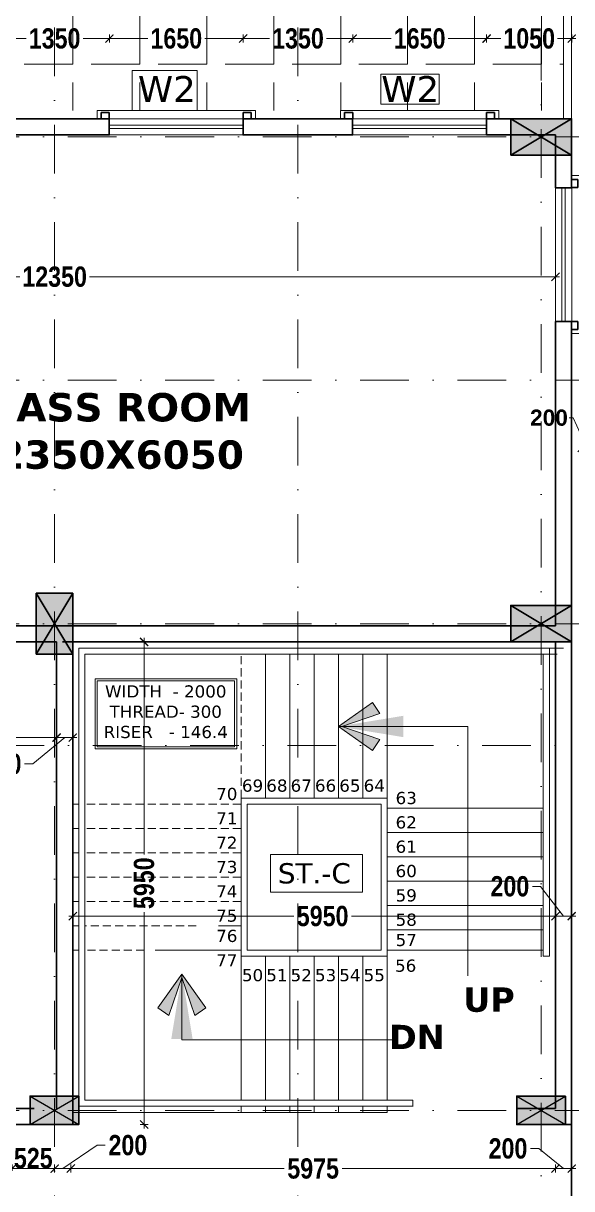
# Model space of a CAD drawing. Header units: millimetres. Extents: x -3092155 to 4513934, y -12317808 to 1850003.
# Drawn here: x -394719 to -387959, y -5524752 to -5510385 of the extents above; entities that cross this region are included whole.
import ezdxf

# ---------------------------------------------------------------- set-up
doc = ezdxf.new("R2010")
doc.units = ezdxf.units.MM
doc.header["$LTSCALE"] = 2
doc.header["$MEASUREMENT"] = 0
doc.header["$PDMODE"] = 34
doc.header["$PDSIZE"] = 500
doc.linetypes.add('DASHDOT', pattern=[1, 0.5, -0.25, 0, -0.25])
doc.linetypes.add('HIDDEN', pattern=[0.375, 0.25, -0.125])
doc.layers.add('AEROW', color=7, linetype='Continuous', lineweight=15, true_color=0x0d0d0d)
for name, color, linetype, lineweight in [('coloumn', 10, 'Continuous', 35), ('cornice', 12, 'Continuous', 25), ('D DIM', 250, 'Continuous', 9), ('DIM', 27, 'Continuous', 5), ('DUCT', 37, 'Continuous', 35), ('expen. jt.', 130, 'Continuous', 35), ('glass', 5, 'Continuous', 15), ('GRID', 251, 'DASHDOT', 5), ('HAT', 42, 'Continuous', 5), ('PROJ', 251, 'HIDDEN', 5), ('RAILING', 47, 'Continuous', 13), ('SILL', 74, 'Continuous', 9), ('STAIR', 252, 'Continuous', 9), ('TEXT', 7, 'Continuous', 13), ('VENTI', 162, 'Continuous', 5), ('W2', 162, 'Continuous', 5), ('WAll', 250, 'Continuous', 35)]:
    doc.layers.add(name, color=color, linetype=linetype, lineweight=lineweight)
doc.styles.add('INNER DIM', font='ARIALNB.TTF', dxfattribs={"height": 250})
doc.styles.add('int dim', font='arialbd.ttf', dxfattribs={"height": 200})
doc.styles.add('style2', font='verdana.ttf')
doc.dimstyles.new('external final', dxfattribs={"dimscale": 0, "dimtxt": 250, "dimasz": 100, "dimexe": 50, "dimexo": 50, "dimgap": 50, "dimtad": 0, "dimdec": 0, "dimzin": 0, "dimdsep": 46, "dimtxsty": 'INNER DIM', "dimblk": 'ARCHTICK', "dimcen": 100, "dimdle": 50, "dimclrd": 256, "dimclre": 256, "dimclrt": 256, "dimadec": 0, "dimazin": 0, "dimtfac": 1, "dimtdec": 0, "dimtix": 1, "dimtmove": 1, "dimatfit": 3, "dimfxl": 50, "dimfxlon": 1, "dimtolj": 1, "dimtzin": 0, "dimlwd": -1, "dimlwe": -1, "dimarcsym": 1})
doc.dimstyles.new('INNER DIM', dxfattribs={"dimscale": 0, "dimtxt": 250, "dimasz": 100, "dimexe": 50, "dimexo": 50, "dimgap": 50, "dimtad": 0, "dimdec": 0, "dimzin": 0, "dimdsep": 46, "dimtxsty": 'INNER DIM', "dimblk": 'ARCHTICK', "dimcen": 100, "dimdle": 50, "dimclrd": 256, "dimclre": 256, "dimclrt": 256, "dimadec": 0, "dimazin": 0, "dimtfac": 1, "dimtdec": 0, "dimtix": 1, "dimtmove": 2, "dimatfit": 3, "dimfxl": 50, "dimfxlon": 1, "dimtolj": 1, "dimtzin": 0, "dimlwd": -1, "dimlwe": -1, "dimarcsym": 1})
doc.dimstyles.new('lamon', dxfattribs={"dimtxt": 200, "dimasz": 50, "dimexe": 50, "dimexo": 100, "dimgap": 25, "dimtad": 0, "dimdec": 0, "dimzin": 3, "dimdsep": 46, "dimtxsty": 'int dim', "dimblk": 'OBLIQUE', "dimcen": 90, "dimclrd": 256, "dimclre": 256, "dimclrt": 256, "dimadec": 0, "dimazin": 0, "dimtfac": 1, "dimtdec": 0, "dimtofl": 0, "dimtmove": 1, "dimatfit": 3, "dimfxl": 1, "dimfrac": 1, "dimtolj": 1, "dimtzin": 0, "dimlwd": -1, "dimlwe": -1, "dimarcsym": 1})

# ---------------------------------------------------------------- blocks, each defined once
blk = doc.blocks.new('_ArchTick')
at = {"color": 0, "linetype": 'ByBlock', "const_width": 0.15}
blk.add_lwpolyline([(-0.5, -0.5), (0.5, 0.5)], dxfattribs=at)
blk = doc.blocks.new('*D184')
at = {"layer": 'D DIM', "ltscale": 100, "transparency": 16777216}
for p, q in [((-395058, -5510573), (-394684, -5510573)), ((-395008, -5510623), (-395008, -5510523)), ((-393608, -5510573), (-393983, -5510573)), ((-393658, -5510623), (-393658, -5510523))]:
    blk.add_line(p, q, dxfattribs=at)
at = {"layer": 'Defpoints', "color": 0, "lineweight": 50, "ltscale": 100, "transparency": 16777216}
for p in [(-393658, -5510573), (-395008, -5511561), (-393658, -5511561)]:
    blk.add_point(p, dxfattribs=at)
at = {"layer": 'D DIM', "ltscale": 100, "transparency": 16777216, "xscale": 100, "yscale": 100, "zscale": 100, "rotation": 180}
blk.add_blockref('_ArchTick', (-395008, -5510573), dxfattribs=at)
at = {"layer": 'D DIM', "ltscale": 100, "transparency": 16777216, "xscale": 100, "yscale": 100, "zscale": 100}
blk.add_blockref('_ArchTick', (-393658, -5510573), dxfattribs=at)
at = {"layer": 'D DIM', "ltscale": 100, "transparency": 16777216, "insert": (-394333, -5510573), "char_height": 250, "attachment_point": 5, "style": 'INNER DIM'}
blk.add_mtext('\\A1;1350', dxfattribs=at)
blk = doc.blocks.new('*D185')
at = {"layer": 'D DIM', "ltscale": 100, "transparency": 16777216}
for p, q in [((-393708, -5510573), (-393184, -5510573)), ((-393658, -5510623), (-393658, -5510523)), ((-391958, -5510573), (-392483, -5510573)), ((-392008, -5510623), (-392008, -5510523))]:
    blk.add_line(p, q, dxfattribs=at)
at = {"layer": 'Defpoints', "color": 0, "lineweight": 50, "ltscale": 100, "transparency": 16777216}
for p in [(-392008, -5510573), (-393658, -5511561), (-392008, -5511561)]:
    blk.add_point(p, dxfattribs=at)
at = {"layer": 'D DIM', "ltscale": 100, "transparency": 16777216, "xscale": 100, "yscale": 100, "zscale": 100, "rotation": 180}
blk.add_blockref('_ArchTick', (-393658, -5510573), dxfattribs=at)
at = {"layer": 'D DIM', "ltscale": 100, "transparency": 16777216, "xscale": 100, "yscale": 100, "zscale": 100}
blk.add_blockref('_ArchTick', (-392008, -5510573), dxfattribs=at)
at = {"layer": 'D DIM', "ltscale": 100, "transparency": 16777216, "insert": (-392833, -5510573), "char_height": 250, "attachment_point": 5, "style": 'INNER DIM'}
blk.add_mtext('\\A1;1650', dxfattribs=at)
blk = doc.blocks.new('*D186')
at = {"layer": 'D DIM', "ltscale": 100, "transparency": 16777216}
for p, q in [((-392058, -5510573), (-391684, -5510573)), ((-392008, -5510623), (-392008, -5510523)), ((-390608, -5510573), (-390983, -5510573)), ((-390658, -5510623), (-390658, -5510523))]:
    blk.add_line(p, q, dxfattribs=at)
at = {"layer": 'Defpoints', "color": 0, "lineweight": 50, "ltscale": 100, "transparency": 16777216}
for p in [(-390658, -5510573), (-392008, -5511561), (-390658, -5511561)]:
    blk.add_point(p, dxfattribs=at)
at = {"layer": 'D DIM', "ltscale": 100, "transparency": 16777216, "xscale": 100, "yscale": 100, "zscale": 100, "rotation": 180}
blk.add_blockref('_ArchTick', (-392008, -5510573), dxfattribs=at)
at = {"layer": 'D DIM', "ltscale": 100, "transparency": 16777216, "xscale": 100, "yscale": 100, "zscale": 100}
blk.add_blockref('_ArchTick', (-390658, -5510573), dxfattribs=at)
at = {"layer": 'D DIM', "ltscale": 100, "transparency": 16777216, "insert": (-391333, -5510573), "char_height": 250, "attachment_point": 5, "style": 'INNER DIM'}
blk.add_mtext('\\A1;1350', dxfattribs=at)
blk = doc.blocks.new('*D187')
at = {"layer": 'D DIM', "ltscale": 100, "transparency": 16777216}
for p, q in [((-390708, -5510573), (-390184, -5510573)), ((-390658, -5510623), (-390658, -5510523)), ((-388958, -5510573), (-389483, -5510573)), ((-389008, -5510623), (-389008, -5510523))]:
    blk.add_line(p, q, dxfattribs=at)
at = {"layer": 'Defpoints', "color": 0, "lineweight": 50, "ltscale": 100, "transparency": 16777216}
for p in [(-389008, -5510573), (-390658, -5511561), (-389008, -5511561)]:
    blk.add_point(p, dxfattribs=at)
at = {"layer": 'D DIM', "ltscale": 100, "transparency": 16777216, "xscale": 100, "yscale": 100, "zscale": 100, "rotation": 180}
blk.add_blockref('_ArchTick', (-390658, -5510573), dxfattribs=at)
at = {"layer": 'D DIM', "ltscale": 100, "transparency": 16777216, "xscale": 100, "yscale": 100, "zscale": 100}
blk.add_blockref('_ArchTick', (-389008, -5510573), dxfattribs=at)
at = {"layer": 'D DIM', "ltscale": 100, "transparency": 16777216, "insert": (-389833, -5510573), "char_height": 250, "attachment_point": 5, "style": 'INNER DIM'}
blk.add_mtext('\\A1;1650', dxfattribs=at)
blk = doc.blocks.new('*D188')
at = {"layer": 'D DIM', "ltscale": 100, "transparency": 16777216}
for p, q in [((-389058, -5510573), (-388834, -5510573)), ((-389008, -5510623), (-389008, -5510523)), ((-387908, -5510573), (-388133, -5510573)), ((-387958, -5510623), (-387958, -5510523))]:
    blk.add_line(p, q, dxfattribs=at)
at = {"layer": 'Defpoints', "color": 0, "lineweight": 50, "ltscale": 100, "transparency": 16777216}
for p in [(-387958, -5510573), (-389008, -5511561), (-387958, -5511561)]:
    blk.add_point(p, dxfattribs=at)
at = {"layer": 'D DIM', "ltscale": 100, "transparency": 16777216, "xscale": 100, "yscale": 100, "zscale": 100, "rotation": 180}
blk.add_blockref('_ArchTick', (-389008, -5510573), dxfattribs=at)
at = {"layer": 'D DIM', "ltscale": 100, "transparency": 16777216, "xscale": 100, "yscale": 100, "zscale": 100}
blk.add_blockref('_ArchTick', (-387958, -5510573), dxfattribs=at)
at = {"layer": 'D DIM', "ltscale": 100, "transparency": 16777216, "insert": (-388483, -5510573), "char_height": 250, "attachment_point": 5, "style": 'INNER DIM'}
blk.add_mtext('\\A1;1050', dxfattribs=at)
blk = doc.blocks.new('*D332')
at = {"layer": 'D DIM', "ltscale": 100, "transparency": 16777216}
for p, q in [((-388366, -5524257), (-388466, -5524257)), ((-388058, -5524504), (-388366, -5524257)), ((-387908, -5524504), (-388208, -5524504)), ((-388158, -5524454), (-388158, -5524554)), ((-387958, -5524454), (-387958, -5524554))]:
    blk.add_line(p, q, dxfattribs=at)
at = {"layer": 'Defpoints', "color": 0, "lineweight": 50, "ltscale": 100, "transparency": 16777216}
for p in [(-388158, -5523611), (-387958, -5523961), (-388158, -5524504)]:
    blk.add_point(p, dxfattribs=at)
at = {"layer": 'D DIM', "ltscale": 100, "transparency": 16777216, "xscale": 100, "yscale": 100, "zscale": 100, "rotation": 180}
blk.add_blockref('_ArchTick', (-388158, -5524504), dxfattribs=at)
at = {"layer": 'D DIM', "ltscale": 100, "transparency": 16777216, "xscale": 100, "yscale": 100, "zscale": 100}
blk.add_blockref('_ArchTick', (-387958, -5524504), dxfattribs=at)
at = {"layer": 'D DIM', "ltscale": 100, "transparency": 16777216, "insert": (-388744, -5524257), "char_height": 250, "attachment_point": 5, "style": 'INNER DIM'}
blk.add_mtext('\\A1;200', dxfattribs=at)
blk = doc.blocks.new('*D333')
at = {"layer": 'D DIM', "ltscale": 100, "transparency": 16777216}
for p, q in [((-394183, -5524504), (-391504, -5524504)), ((-394133, -5524454), (-394133, -5524554)), ((-388108, -5524504), (-390788, -5524504)), ((-388158, -5524454), (-388158, -5524554))]:
    blk.add_line(p, q, dxfattribs=at)
at = {"layer": 'Defpoints', "color": 0, "lineweight": 50, "ltscale": 100, "transparency": 16777216}
for p in [(-394133, -5523611), (-388158, -5523611), (-394133, -5524504)]:
    blk.add_point(p, dxfattribs=at)
at = {"layer": 'D DIM', "ltscale": 100, "transparency": 16777216, "xscale": 100, "yscale": 100, "zscale": 100, "rotation": 180}
blk.add_blockref('_ArchTick', (-394133, -5524504), dxfattribs=at)
at = {"layer": 'D DIM', "ltscale": 100, "transparency": 16777216, "xscale": 100, "yscale": 100, "zscale": 100}
blk.add_blockref('_ArchTick', (-388158, -5524504), dxfattribs=at)
at = {"layer": 'D DIM', "ltscale": 100, "transparency": 16777216, "insert": (-391146, -5524504), "char_height": 250, "attachment_point": 5, "style": 'INNER DIM'}
blk.add_mtext('\\A1;5975', dxfattribs=at)
blk = doc.blocks.new('*D334')
at = {"layer": 'D DIM', "ltscale": 100, "transparency": 16777216}
for p, q in [((-394233, -5524504), (-393809, -5524216)), ((-393809, -5524216), (-393709, -5524216)), ((-394083, -5524504), (-394383, -5524504)), ((-394333, -5524454), (-394333, -5524554)), ((-394133, -5524454), (-394133, -5524554))]:
    blk.add_line(p, q, dxfattribs=at)
at = {"layer": 'Defpoints', "color": 0, "lineweight": 50, "ltscale": 100, "transparency": 16777216}
for p in [(-394333, -5523611), (-394133, -5523611), (-394333, -5524504)]:
    blk.add_point(p, dxfattribs=at)
at = {"layer": 'D DIM', "ltscale": 100, "transparency": 16777216, "xscale": 100, "yscale": 100, "zscale": 100, "rotation": 180}
blk.add_blockref('_ArchTick', (-394333, -5524504), dxfattribs=at)
at = {"layer": 'D DIM', "ltscale": 100, "transparency": 16777216, "xscale": 100, "yscale": 100, "zscale": 100}
blk.add_blockref('_ArchTick', (-394133, -5524504), dxfattribs=at)
at = {"layer": 'D DIM', "ltscale": 100, "transparency": 16777216, "insert": (-393430, -5524216), "char_height": 250, "attachment_point": 5, "style": 'INNER DIM'}
blk.add_mtext('\\A1;200', dxfattribs=at)
blk = doc.blocks.new('*D335')
at = {"layer": 'D DIM', "ltscale": 100, "transparency": 16777216}
for p, q in [((-394283, -5524504), (-394908, -5524504)), ((-394858, -5524454), (-394858, -5524554)), ((-394333, -5524454), (-394333, -5524554))]:
    blk.add_line(p, q, dxfattribs=at)
at = {"layer": 'Defpoints', "color": 0, "lineweight": 50, "ltscale": 100, "transparency": 16777216}
for p in [(-394333, -5523611), (-394858, -5523961), (-394858, -5524504)]:
    blk.add_point(p, dxfattribs=at)
at = {"layer": 'D DIM', "ltscale": 100, "transparency": 16777216, "xscale": 100, "yscale": 100, "zscale": 100, "rotation": 180}
blk.add_blockref('_ArchTick', (-394858, -5524504), dxfattribs=at)
at = {"layer": 'D DIM', "ltscale": 100, "transparency": 16777216, "xscale": 100, "yscale": 100, "zscale": 100}
blk.add_blockref('_ArchTick', (-394333, -5524504), dxfattribs=at)
at = {"layer": 'D DIM', "ltscale": 100, "transparency": 16777216, "insert": (-394596, -5524376), "char_height": 250, "attachment_point": 5, "style": 'INNER DIM'}
blk.add_mtext('\\A1;525', dxfattribs=at)
blk = doc.blocks.new('_Oblique')
at = {"color": 0, "linetype": 'ByBlock', "lineweight": -2}
blk.add_line((-0.5, -0.5), (0.5, 0.5), dxfattribs=at)
blk = doc.blocks.new('*D370')
at = {"layer": 'Defpoints', "color": 0, "lineweight": 50, "ltscale": 100, "transparency": 16777216}
for p in [(-387659, -5515458), (-387859, -5515642), (-387859, -5515642)]:
    blk.add_point(p, dxfattribs=at)
at = {"layer": 'DIM', "ltscale": 100, "transparency": 16777216}
for p, q in [((-387941, -5515248), (-387991, -5515248)), ((-387759, -5515642), (-387941, -5515248)), ((-387859, -5515542), (-387859, -5515592)), ((-387659, -5515642), (-387859, -5515642)), ((-387659, -5515558), (-387659, -5515692))]:
    blk.add_line(p, q, dxfattribs=at)
at = {"layer": 'DIM', "ltscale": 100, "transparency": 16777216, "xscale": 50, "yscale": 50, "zscale": 50, "rotation": 180}
blk.add_blockref('_Oblique', (-387859, -5515642), dxfattribs=at)
at = {"layer": 'DIM', "ltscale": 100, "transparency": 16777216, "xscale": 50, "yscale": 50, "zscale": 50}
blk.add_blockref('_Oblique', (-387659, -5515642), dxfattribs=at)
at = {"layer": 'DIM', "ltscale": 100, "transparency": 16777216, "insert": (-388239, -5515248), "char_height": 200, "attachment_point": 5, "style": 'int dim'}
blk.add_mtext('\\A1;200', dxfattribs=at)
blk = doc.blocks.new('*D371')
at = {"layer": 'Defpoints', "color": 0, "lineweight": 50, "ltscale": 100, "transparency": 16777216}
for p in [(-388159, -5520936), (-387959, -5520936), (-388159, -5521392)]:
    blk.add_point(p, dxfattribs=at)
at = {"layer": 'DIM', "ltscale": 100, "transparency": 16777216}
for p, q in [((-388342, -5521025), (-388442, -5521025)), ((-388059, -5521392), (-388342, -5521025)), ((-387909, -5521392), (-388209, -5521392)), ((-388159, -5521342), (-388159, -5521442)), ((-387959, -5521342), (-387959, -5521442))]:
    blk.add_line(p, q, dxfattribs=at)
at = {"layer": 'DIM', "ltscale": 100, "transparency": 16777216, "xscale": 100, "yscale": 100, "zscale": 100, "rotation": 180}
blk.add_blockref('_ArchTick', (-388159, -5521392), dxfattribs=at)
at = {"layer": 'DIM', "ltscale": 100, "transparency": 16777216, "xscale": 100, "yscale": 100, "zscale": 100}
blk.add_blockref('_ArchTick', (-387959, -5521392), dxfattribs=at)
at = {"layer": 'DIM', "ltscale": 100, "transparency": 16777216, "insert": (-388721, -5521025), "char_height": 250, "attachment_point": 5, "style": 'INNER DIM'}
blk.add_mtext('\\A1;200', dxfattribs=at)
blk = doc.blocks.new('*D372')
at = {"layer": 'D DIM', "ltscale": 100, "transparency": 16777216}
for p, q in [((-394159, -5521392), (-391384, -5521392)), ((-394109, -5521342), (-394109, -5521442)), ((-388109, -5521392), (-390674, -5521392)), ((-388159, -5521342), (-388159, -5521442))]:
    blk.add_line(p, q, dxfattribs=at)
at = {"layer": 'Defpoints', "color": 0, "lineweight": 50, "ltscale": 100, "transparency": 16777216}
for p in [(-388159, -5520920), (-394109, -5521186), (-394109, -5521392)]:
    blk.add_point(p, dxfattribs=at)
at = {"layer": 'D DIM', "ltscale": 100, "transparency": 16777216, "xscale": 100, "yscale": 100, "zscale": 100, "rotation": 180}
blk.add_blockref('_ArchTick', (-394109, -5521392), dxfattribs=at)
at = {"layer": 'D DIM', "ltscale": 100, "transparency": 16777216, "xscale": 100, "yscale": 100, "zscale": 100}
blk.add_blockref('_ArchTick', (-388159, -5521392), dxfattribs=at)
at = {"layer": 'D DIM', "ltscale": 100, "transparency": 16777216, "insert": (-391029, -5521392), "char_height": 250, "attachment_point": 5, "style": 'INNER DIM'}
blk.add_mtext('\\A1;5950', dxfattribs=at)
blk = doc.blocks.new('*D375')
at = {"layer": 'D DIM', "ltscale": 100, "transparency": 16777216}
for p, q in [((-393230, -5517961), (-393230, -5520631)), ((-393280, -5518011), (-393180, -5518011)), ((-393230, -5524011), (-393230, -5521341)), ((-393280, -5523961), (-393180, -5523961))]:
    blk.add_line(p, q, dxfattribs=at)
at = {"layer": 'Defpoints', "color": 0, "lineweight": 50, "ltscale": 100, "transparency": 16777216}
for p in [(-394108, -5518011), (-393230, -5518011), (-394033, -5523961)]:
    blk.add_point(p, dxfattribs=at)
at = {"layer": 'D DIM', "ltscale": 100, "transparency": 16777216, "xscale": 100, "yscale": 100, "zscale": 100}
for p, rotation in [((-393230, -5518011), 90), ((-393230, -5523961), 270)]:
    blk.add_blockref('_ArchTick', p, dxfattribs=dict(at, rotation=rotation))
at = {"layer": 'D DIM', "ltscale": 100, "transparency": 16777216, "insert": (-393230, -5520986), "char_height": 250, "attachment_point": 5, "rotation": 90, "style": 'INNER DIM'}
blk.add_mtext('\\A1;5950', dxfattribs=at)
blk = doc.blocks.new('*D376')
at = {"layer": 'D DIM', "ltscale": 100, "transparency": 16777216}
for p, q in [((-400558, -5513510), (-394763, -5513510)), ((-400508, -5513460), (-400508, -5513560)), ((-388108, -5513510), (-393903, -5513510)), ((-388158, -5513460), (-388158, -5513560))]:
    blk.add_line(p, q, dxfattribs=at)
at = {"layer": 'Defpoints', "color": 0, "lineweight": 50, "ltscale": 100, "transparency": 16777216}
for p in [(-400508, -5512924), (-388158, -5512924), (-400508, -5513510)]:
    blk.add_point(p, dxfattribs=at)
at = {"layer": 'D DIM', "ltscale": 100, "transparency": 16777216, "xscale": 100, "yscale": 100, "zscale": 100, "rotation": 180}
blk.add_blockref('_ArchTick', (-400508, -5513510), dxfattribs=at)
at = {"layer": 'D DIM', "ltscale": 100, "transparency": 16777216, "xscale": 100, "yscale": 100, "zscale": 100}
blk.add_blockref('_ArchTick', (-388158, -5513510), dxfattribs=at)
at = {"layer": 'D DIM', "ltscale": 100, "transparency": 16777216, "insert": (-394333, -5513510), "char_height": 250, "attachment_point": 5, "style": 'INNER DIM'}
blk.add_mtext('\\A1;12350', dxfattribs=at)
blk = doc.blocks.new('S.F')
at = {"layer": 'coloumn', "ltscale": 100}
for points in [[(97710, -5820206), (97710, -5819756), (96960, -5819756), (96960, -5820206)], [(91110, -5826356), (91560, -5826356), (91560, -5825606), (91110, -5825606)], [(97710, -5826206), (97710, -5825756), (96960, -5825756), (96960, -5826206)], [(91635, -5831806), (91635, -5832156), (91035, -5832156), (91035, -5831806)], [(97635, -5831806), (97635, -5832156), (97035, -5832156), (97035, -5831806)]]:
    blk.add_hatch(color=256, dxfattribs=at).paths.add_polyline_path(points)
for p, q in [((96960, -5820206), (96960, -5819756)), ((96960, -5819756), (97710, -5819756)), ((97710, -5819756), (97710, -5820206)), ((97710, -5820206), (96960, -5820206)), ((91110, -5826356), (91110, -5825606)), ((91110, -5825606), (91560, -5825606)), ((91560, -5825606), (91560, -5826356)), ((96960, -5826206), (96960, -5825756)), ((96960, -5825756), (97710, -5825756)), ((97710, -5825756), (97710, -5826206)), ((97710, -5826206), (96960, -5826206)), ((91560, -5826356), (91110, -5826356))]:
    blk.add_line(p, q, dxfattribs=at)
at = {"layer": 'coloumn', "lineweight": 25, "ltscale": 100}
for p, q in [((91035, -5832156), (91635, -5831806)), ((91035, -5831806), (91635, -5832156)), ((97035, -5832156), (97635, -5831806)), ((97035, -5831806), (97635, -5832156))]:
    blk.add_line(p, q, dxfattribs=at)
at = {"layer": 'coloumn', "ltscale": 100}
for points in [[(97710, -5820206), (96960, -5819756), (97710, -5819756), (96960, -5820206)], [(91110, -5826356), (91560, -5825606), (91560, -5826356), (91110, -5825606)], [(97710, -5826206), (96960, -5825756), (97710, -5825756), (96960, -5826206)]]:
    blk.add_lwpolyline(points, dxfattribs=at)
for points in [[(91635, -5831806), (91635, -5832156), (91035, -5832156), (91035, -5831806)], [(97635, -5831806), (97635, -5832156), (97035, -5832156), (97035, -5831806)]]:
    blk.add_lwpolyline(points, close=True, dxfattribs=at)
blk = doc.blocks.new('*D1070')
at = {"layer": 'D DIM', "ltscale": 100, "transparency": 16777216}
for p, q in [((-394209, -5519191), (-394603, -5519516)), ((-394059, -5519191), (-394359, -5519191)), ((-394309, -5519141), (-394309, -5519241)), ((-394109, -5519141), (-394109, -5519241)), ((-394603, -5519516), (-394703, -5519516))]:
    blk.add_line(p, q, dxfattribs=at)
at = {"layer": 'Defpoints', "color": 0, "lineweight": 50, "ltscale": 100, "transparency": 16777216}
for p in [(-394309, -5518161), (-394109, -5518161), (-394309, -5519191)]:
    blk.add_point(p, dxfattribs=at)
at = {"layer": 'D DIM', "ltscale": 100, "transparency": 16777216, "xscale": 100, "yscale": 100, "zscale": 100, "rotation": 180}
blk.add_blockref('_ArchTick', (-394309, -5519191), dxfattribs=at)
at = {"layer": 'D DIM', "ltscale": 100, "transparency": 16777216, "xscale": 100, "yscale": 100, "zscale": 100}
blk.add_blockref('_ArchTick', (-394109, -5519191), dxfattribs=at)
at = {"layer": 'D DIM', "ltscale": 100, "transparency": 16777216, "insert": (-394981, -5519516), "char_height": 250, "attachment_point": 5, "style": 'INNER DIM'}
blk.add_mtext('\\A1;200', dxfattribs=at)
blk = doc.blocks.new('*D1071')
at = {"layer": 'D DIM', "ltscale": 100, "transparency": 16777216}
for p, q in [((-398534, -5519191), (-396758, -5519191)), ((-398484, -5519141), (-398484, -5519241)), ((-394259, -5519191), (-396035, -5519191)), ((-394309, -5519141), (-394309, -5519241))]:
    blk.add_line(p, q, dxfattribs=at)
at = {"layer": 'Defpoints', "color": 0, "lineweight": 50, "ltscale": 100, "transparency": 16777216}
for p in [(-394309, -5518161), (-398484, -5518636), (-398484, -5519191)]:
    blk.add_point(p, dxfattribs=at)
at = {"layer": 'D DIM', "ltscale": 100, "transparency": 16777216, "xscale": 100, "yscale": 100, "zscale": 100, "rotation": 180}
blk.add_blockref('_ArchTick', (-398484, -5519191), dxfattribs=at)
at = {"layer": 'D DIM', "ltscale": 100, "transparency": 16777216, "xscale": 100, "yscale": 100, "zscale": 100}
blk.add_blockref('_ArchTick', (-394309, -5519191), dxfattribs=at)
at = {"layer": 'D DIM', "ltscale": 100, "transparency": 16777216, "insert": (-396397, -5519191), "char_height": 250, "attachment_point": 5, "style": 'INNER DIM'}
blk.add_mtext('\\A1;4175', dxfattribs=at)
blk = doc.blocks.new('ujuj')
at = {"layer": 'DUCT', "ltscale": 100}
for p, q in [((-427849, -5813156), (-427849, -5813081)), ((-427849, -5813081), (-427749, -5813081)), ((-427749, -5813081), (-427749, -5813156)), ((-426099, -5813156), (-426099, -5813081)), ((-426099, -5813081), (-425999, -5813081)), ((-425999, -5813081), (-425999, -5813156))]:
    blk.add_line(p, q, dxfattribs=at)
at = {"layer": 'PROJ', "ltscale": 250}
blk.add_line((-426099, -5813156), (-427749, -5813156), dxfattribs=at)
at = {"layer": 'SILL', "ltscale": 100}
for p, q in [((-425949, -5813056), (-427899, -5813056)), ((-427899, -5813056), (-427899, -5813156)), ((-425949, -5813056), (-425949, -5813156)), ((-426099, -5813156), (-427749, -5813156))]:
    blk.add_line(p, q, dxfattribs=at)
blk = doc.blocks.new('airo')
at = {"layer": 'D DIM', "ltscale": 100}
blk.add_hatch(color=256, dxfattribs=at).paths.add_polyline_path([(-1332, 768), (-1173, 299), (-1037, 392), (-1332, 810), (-1628, 392), (-1492, 299)])
for p, q in [((-1332, 810), (-1628, 392)), ((-1492, 299), (-1332, 768)), ((-1332, 810), (-1037, 392)), ((-1173, 299), (-1332, 768)), ((-1628, 392), (-1492, 299)), ((-1037, 392), (-1173, 299))]:
    blk.add_line(p, q, dxfattribs=at)
at = {"layer": 'AEROW', "lineweight": 35, "ltscale": 100}
blk.add_leader([(-1332, 810), (-1332, 0), (1332, 0)], dimstyle='INNER DIM', override={"dimscale": 1, "dimasz": 800}, dxfattribs=at)

msp = doc.modelspace()

# ---------------------------------------------------------------- hatches: boundary and pattern name
at = {"layer": 'D DIM', "ltscale": 100}
msp.add_hatch(color=256, dxfattribs=at).paths.add_polyline_path([(-390792.8, -5519053.5), (-390323.8, -5519212.9), (-390415.9, -5519348.9), (-390833.9, -5519053.5), (-390415.9, -5518758.2), (-390323.8, -5518894.2)])
at = {"layer": 'HAT', "ltscale": 100}
h = msp.add_hatch(dxfattribs=at)
h.set_pattern_fill('ANGLE', color=256, scale=3000, style=0)
h.set_pattern_definition([(180, (-2287481.95, 738485.4), (0, 825), [600, -225]), (90, (-2287481.95, 738485.4), (825, 5e-14), [600, -225])])
h.paths.add_polyline_path([(-388059.3, -5505561.2), (-444789.3, -5505561.2), (-444789.3, -5511461.2), (-388059.3, -5511461.2)])

# ---------------------------------------------------------------- linework, layer by layer
at = {"layer": 'D DIM', "ltscale": 100}
for p, q in [((-390833.9, -5519053.5), (-390415.9, -5518758.2)), ((-390415.9, -5518758.2), (-390323.8, -5518894.2)), ((-390323.8, -5518894.2), (-390792.8, -5519053.5)), ((-390833.9, -5519053.5), (-390415.9, -5519348.9)), ((-390323.8, -5519212.9), (-390792.8, -5519053.5)), ((-390415.9, -5519348.9), (-390323.8, -5519212.9)), ((-388233.9, -5521886.2), (-388308.9, -5521886.2))]:
    msp.add_line(p, q, dxfattribs=at)
at = {"layer": 'DUCT', "ltscale": 100}
for p, q in [((-389008.9, -5511561.2), (-387959.3, -5511561.2)), ((-389008.9, -5511761.2), (-389008.9, -5511561.2)), ((-387959.3, -5512411.2), (-387959.3, -5511561.2)), ((-388159.3, -5511761.2), (-389008.9, -5511761.2)), ((-388159.3, -5512411.2), (-388159.3, -5511761.2)), ((-387959.3, -5512411.2), (-388159.3, -5512411.2)), ((-388158.9, -5514061.2), (-387959.3, -5514061.2)), ((-388158.9, -5514061.2), (-388158.9, -5514811.2))]:
    msp.add_line(p, q, dxfattribs=at)
for points in [[(-395008.9, -5511561.2), (-393658.9, -5511561.2), (-393658.9, -5511761.2), (-395008.9, -5511761.2)], [(-392008.9, -5511561.2), (-390658.9, -5511561.2), (-390658.9, -5511761.2), (-392008.9, -5511761.2)]]:
    msp.add_lwpolyline(points, close=True, dxfattribs=at)
at = {"layer": 'expen. jt.', "ltscale": 100}
msp.add_line((-387959.4, -5526811.2), (-387959.3, -5514061.2), dxfattribs=at)
at = {"layer": 'glass', "ltscale": 100}
for p, q in [((-392008.9, -5511641.2), (-393658.9, -5511641.2)), ((-389008.9, -5511641.2), (-390658.9, -5511641.2)), ((-392008.9, -5511681.2), (-393658.9, -5511681.2)), ((-389008.9, -5511681.2), (-390658.9, -5511681.2)), ((-388078.9, -5514061.2), (-388078.9, -5512411.2)), ((-388038.9, -5514061.2), (-388038.9, -5512411.2))]:
    msp.add_line(p, q, dxfattribs=at)
at = {"layer": 'GRID', "color": 5, "ltscale": 600}
for p, q in [((-388333.9, -5498490.8), (-388333.9, -5585574.1)), ((-394333.9, -5499634.4), (-394333.9, -5584428.2)), ((-391333.9, -5499634.4), (-391333.9, -5584428.2))]:
    msp.add_line(p, q, dxfattribs=at)
at = {"layer": 'GRID', "color": 6, "ltscale": 600}
for p, q in [((-460173.8, -5511786.2), (-367334.4, -5511786.2)), ((-460173.8, -5514786.2), (-367334.4, -5514786.2)), ((-460173.8, -5517786.2), (-367334.4, -5517786.2)), ((-461068.2, -5519286.2), (-366440.7, -5519286.2)), ((-460173.8, -5523786.2), (-367334.4, -5523786.2))]:
    msp.add_line(p, q, dxfattribs=at)
at = {"layer": 'RAILING', "ltscale": 100}
for p, q in [((-387959.3, -5505561.2), (-387959.3, -5511561.2)), ((-388058.9, -5505661.2), (-388058.9, -5511561.2)), ((-394034.3, -5518086.2), (-388061.2, -5518086.2)), ((-394034.3, -5518086.2), (-394034.3, -5523736.2)), ((-388234.3, -5521886.2), (-388234.3, -5518086.2)), ((-393959.3, -5518161.2), (-388136.2, -5518161.2)), ((-393959.3, -5518161.2), (-393959.3, -5523661.2)), ((-388309.3, -5521886.2), (-388309.3, -5518161.2)), ((-392034.3, -5519936.2), (-390234.3, -5519936.2)), ((-392034.3, -5521886.2), (-392034.3, -5519936.2)), ((-390234.3, -5521886.2), (-390234.3, -5519936.2)), ((-391959.3, -5520011.2), (-390309.3, -5520011.2)), ((-391959.3, -5521811.2), (-391959.3, -5520011.2)), ((-390309.3, -5521811.2), (-390309.3, -5520011.2)), ((-391960.8, -5521811.2), (-390309.3, -5521811.2)), ((-392035.8, -5521886.2), (-390234.3, -5521886.2)), ((-393959.3, -5523661.2), (-389915.7, -5523661.2)), ((-389915.7, -5523736.2), (-389915.7, -5523661.2)), ((-394034.3, -5523736.2), (-389911.2, -5523736.2))]:
    msp.add_line(p, q, dxfattribs=at)
at = {"layer": 'RAILING', "color": 1, "ltscale": 100}
msp.add_lwpolyline([(-391673.7, -5520632.9), (-390536.2, -5520632.9), (-390536.2, -5521095.9), (-391673.7, -5521095.9)], close=True, dxfattribs=at)
at = {"layer": 'SILL', "ltscale": 100}
for p, q in [((-392008.9, -5511561.2), (-393658.9, -5511561.2)), ((-389008.9, -5511561.2), (-390658.9, -5511561.2)), ((-392008.9, -5511761.2), (-393668.1, -5511761.2)), ((-389008.9, -5511761.2), (-390668.1, -5511761.2)), ((-388158.9, -5514061.2), (-388158.9, -5512411.2))]:
    msp.add_line(p, q, dxfattribs=at)
at = {"layer": 'STAIR', "linetype": 'HIDDEN', "ltscale": 200}
for p, q in [((-392034.3, -5519936.2), (-392034.3, -5518161.2)), ((-392034.3, -5520011.2), (-393959.3, -5520011.2)), ((-392034.3, -5520311.2), (-393959.3, -5520311.2)), ((-392034.3, -5520611.2), (-393959.3, -5520611.2)), ((-392034.3, -5520911.2), (-393959.3, -5520911.2)), ((-392034.3, -5521211.2), (-393959.3, -5521211.2)), ((-392588, -5521511.2), (-393959.3, -5521511.2)), ((-393229.3, -5521811.2), (-393959.3, -5521811.2))]:
    msp.add_line(p, q, dxfattribs=at)
at = {"layer": 'STAIR', "ltscale": 100}
for p, q in [((-391734.3, -5519936.2), (-391734.3, -5518161.2)), ((-391434.3, -5519936.2), (-391434.3, -5518161.2)), ((-391134.3, -5519936.2), (-391134.3, -5518161.2)), ((-390834.3, -5519936.2), (-390834.3, -5518161.2)), ((-390534.3, -5519936.2), (-390534.3, -5518161.2)), ((-390234.3, -5519936.2), (-390234.3, -5518161.2)), ((-394034.3, -5520011.2), (-394109.3, -5520011.2)), ((-390234.3, -5520061.2), (-388309.3, -5520061.2)), ((-394034.3, -5520311.2), (-394109.3, -5520311.2)), ((-390234.3, -5520361.2), (-388309.3, -5520361.2)), ((-394034.3, -5520611.2), (-394109.3, -5520611.2)), ((-390234.3, -5520661.2), (-388309.3, -5520661.2)), ((-394034.3, -5520911.2), (-394109.3, -5520911.2)), ((-390234.3, -5520961.2), (-388309.3, -5520961.2)), ((-394034.3, -5521211.2), (-394109.3, -5521211.2)), ((-390234.3, -5521261.2), (-388309.3, -5521261.2)), ((-394034.3, -5521511.2), (-394109.3, -5521511.2)), ((-394034.3, -5521511.2), (-394109.3, -5521511.2)), ((-392034.3, -5521511.2), (-392314.4, -5521511.2)), ((-390234.3, -5521561.2), (-388309.3, -5521561.2)), ((-394034.3, -5521811.2), (-394109.3, -5521811.2)), ((-394034.3, -5521811.2), (-394109.3, -5521811.2)), ((-392034.3, -5521811.2), (-393093, -5521811.2)), ((-390234.3, -5521811.2), (-388309.3, -5521811.2)), ((-392034.3, -5521886.2), (-392034.3, -5523661.2)), ((-391734.3, -5521886.2), (-391734.3, -5523661.2)), ((-391434.3, -5521886.2), (-391434.3, -5523661.2)), ((-391134.3, -5521886.2), (-391134.3, -5523661.2)), ((-390834.3, -5521886.2), (-390834.3, -5523661.2)), ((-390534.3, -5521886.2), (-390534.3, -5523661.2)), ((-390234.3, -5521886.2), (-390234.3, -5523661.2)), ((-390234.5, -5523811.2), (-394109.3, -5523811.2)), ((-392034.5, -5523736.2), (-392034.5, -5523811.2)), ((-391734.5, -5523736.2), (-391734.5, -5523811.2)), ((-391434.5, -5523736.2), (-391434.5, -5523811.2)), ((-391134.5, -5523736.2), (-391134.5, -5523811.2)), ((-390834.5, -5523736.2), (-390834.5, -5523811.2)), ((-390534.5, -5523736.2), (-390534.5, -5523811.2)), ((-390234.5, -5523736.2), (-390234.5, -5523811.2))]:
    msp.add_line(p, q, dxfattribs=at)
at = {"layer": 'TEXT', "ltscale": 100}
for points in [[(-392088.8, -5518465.1), (-393834.5, -5518465.1), (-393834.5, -5519330.9), (-392088.8, -5519330.9)], [(-392113.8, -5518490.1), (-393809.5, -5518490.1), (-393809.5, -5519305.9), (-392113.8, -5519305.9)]]:
    msp.add_lwpolyline(points, close=True, dxfattribs=at)
at = {"layer": 'VENTI', "ltscale": 100}
msp.add_lwpolyline([(-390310.7, -5511011.3), (-389594.4, -5511011.3), (-389594.4, -5511383.1), (-390310.7, -5511383.1)], close=True, dxfattribs=at)
at = {"layer": 'W2', "lineweight": 15, "ltscale": 0.1}
for p, q in [((-392574.8, -5510964.9), (-393376.5, -5510964.9)), ((-393376.5, -5510964.9), (-393376.5, -5511458.9)), ((-392574.8, -5511458.9), (-392574.8, -5510964.9)), ((-393376.5, -5511458.9), (-392574.8, -5511458.9))]:
    msp.add_line(p, q, dxfattribs=at)
at = {"layer": 'WAll', "ltscale": 100}
for p, q in [((-388159.3, -5517811.2), (-388158.9, -5514811.2)), ((-400509.3, -5517811.2), (-388159.3, -5517811.2)), ((-394309.3, -5518011.2), (-398485.6, -5518011.2)), ((-394309.8, -5523761.2), (-394309.8, -5518011.2)), ((-394309.3, -5523761.2), (-394309.3, -5518011.2)), ((-394234.3, -5518011.2), (-388159.3, -5518011.2)), ((-394109.3, -5523961.2), (-394109.3, -5518011.2)), ((-388159.3, -5523761.2), (-388159.3, -5518011.2)), ((-394860.2, -5523761.2), (-394584.8, -5523761.2)), ((-388159.3, -5523761.2), (-388634.3, -5523761.2)), ((-394860.2, -5523961.2), (-394584.8, -5523961.2)), ((-387959.3, -5523961.2), (-388634.3, -5523961.2))]:
    msp.add_line(p, q, dxfattribs=at)

# ---------------------------------------------------------------- block references
at = {"layer": 'coloumn'}
msp.add_blockref('S.F', (-485670.2, 308195), dxfattribs=at)
at = {"layer": 'cornice', "color": 3, "lineweight": 50}
for p in [(34090.4, 301595), (37090.4, 301595)]:
    msp.add_blockref('ujuj', p, dxfattribs=at)
at = {"layer": 'cornice', "color": 3, "lineweight": 50, "xscale": -1, "rotation": 270}
msp.add_blockref('ujuj', (5425196.9, -5086311.9), dxfattribs=at)
at = {"layer": 'D DIM'}
msp.add_blockref('airo', (-391431.4, -5522915.1), dxfattribs=at)

# ---------------------------------------------------------------- texts
at = {"layer": 'TEXT', "ltscale": 0.1, "attachment_point": 5, "style": 'style2'}
for s, insert, char_height in [('\\pt3850;{\\fVerdana|b1|i0|c0|p34;CLASS ROOM\\P12350X6050}', (-393687.5, -5515413), 350), ('WIDTH  - 2000 \\PTHREAD- 300 \\PRISER   - 146.4 ', (-392963.1, -5518872.8), 150), ('70', (-392210.6, -5519886.7), 150), ('69', (-391892.8, -5519783.7), 150), ('68', (-391592.8, -5519783.7), 150), ('67', (-391292.8, -5519783.7), 150), ('66', (-390992.8, -5519783.7), 150), ('65', (-390692.8, -5519783.7), 150), ('64', (-390392.8, -5519783.7), 150), ('63', (-389998.6, -5519936.7), 150), ('71', (-392210.6, -5520186.7), 150), ('62', (-389998.6, -5520236.7), 150), ('72', (-392210.6, -5520486.7), 150), ('61', (-389998.6, -5520536.7), 150), ('73', (-392210.6, -5520786.7), 150), ('60', (-389998.6, -5520836.7), 150), ('74', (-392210.6, -5521086.7), 150), ('59', (-389998.6, -5521136.7), 150), ('75', (-392210.6, -5521386.7), 150), ('58', (-389998.6, -5521436.7), 150), ('76', (-392210.6, -5521636.7), 150), ('57', (-389998.6, -5521686.7), 150), ('77', (-392210.6, -5521936.7), 150), ('56', (-390005.5, -5522003.7), 150), ('50', (-391892.8, -5522120.5), 150), ('51', (-391592.8, -5522120.5), 150), ('52', (-391292.8, -5522120.5), 150), ('53', (-390992.8, -5522120.5), 150), ('54', (-390692.8, -5522120.5), 150), ('55', (-390392.8, -5522120.5), 150), ('{\\fVerdana|b1|i0|c0|p34;UP}', (-388978.7, -5522423.6), 300), ('{\\fVerdana|b1|i0|c0|p34;DN}', (-389867.4, -5522881.2), 300)]:
    msp.add_mtext(s, dxfattribs=dict(at, insert=insert, char_height=char_height))
at = {"layer": 'TEXT', "ltscale": 100, "insert": (-391581.2, -5520738.7), "char_height": 250, "width": 626.595, "attachment_point": 1, "style": 'style2'}
msp.add_mtext('ST.-C', dxfattribs=at)
at = {"layer": 'W2', "style": 'style2'}
for p in [(-393306.6, -5511355.4), (-390306.6, -5511355.4)]:
    msp.add_text('W2', height=320, dxfattribs=at).set_placement(p)

# ---------------------------------------------------------------- dimensions: what is measured, and where the dimension line sits
at = {"layer": 'D DIM', "ltscale": 100}
for base, p1, p2, picture, middle in [((-393658.5, -5510572.8), (-395008.5, -5511561.2), (-393658.5, -5511561.2), '*D184', (-394333.5, -5510572.8)), ((-392008.5, -5510572.8), (-393658.5, -5511561.2), (-392008.5, -5511561.2), '*D185', (-392833.5, -5510572.8)), ((-390658.5, -5510572.8), (-392008.5, -5511561.2), (-390658.5, -5511561.2), '*D186', (-391333.5, -5510572.8)), ((-389008.5, -5510572.8), (-390658.5, -5511561.2), (-389008.5, -5511561.2), '*D187', (-389833.5, -5510572.8)), ((-387958.5, -5510572.8), (-389008.5, -5511561.2), (-387958.5, -5511561.2), '*D188', (-388483.5, -5510572.8)), ((-394133.4, -5524503.7), (-388158.5, -5523611.2), (-394133.4, -5523611.2), '*D333', (-391146, -5524503.7))]:
    dim = msp.add_linear_dim(base=base, p1=p1, p2=p2, dimstyle='external final', override={"dimscale": 1}, dxfattribs=at)
    dim.commit()
    dim.dimension.update_dxf_attribs({"geometry": picture, "text_midpoint": middle})
for base, p1, p2, angle, picture, middle in [((-400508.1, -5513510.3), (-388158.1, -5512923.6), (-400508.1, -5512923.6), 180, '*D376', (-394333.1, -5513510.3)), ((-393229.8, -5518011.2), (-394032.7, -5523961.2), (-394107.7, -5518011.2), 90, '*D375', (-393229.8, -5520986.2)), ((-398483.9483, -5519191.2321), (-394309.3618, -5518161.2133), (-398483.9483, -5518636.2133), 180, '*D1071', (-396396.655, -5519191.2321))]:
    dim = msp.add_linear_dim(base=base, p1=p1, p2=p2, angle=angle, dimstyle='external final', override={"dimscale": 1}, dxfattribs=at)
    dim.commit()
    dim.dimension.update_dxf_attribs({"geometry": picture, "text_midpoint": middle})
for base, p1, p2, override, picture, middle in [((-394309.4, -5519191.2), (-394109.4, -5518161.2), (-394309.4, -5518161.2), {"dimscale": 1, "dimtmove": 1}, '*D1070', (-394753.1, -5519516)), ((-394108.9, -5521392.5), (-388158.9, -5520920.4), (-394108.9, -5521186.2), {"dimscale": 1}, '*D372', (-391029.2, -5521392.5))]:
    dim = msp.add_linear_dim(base=base, p1=p1, p2=p2, angle=180, dimstyle='external final', override=override, dxfattribs=at)
    dim.commit()
    dim.dimension.update_dxf_attribs({"geometry": picture, "text_midpoint": middle, "dimtype": 160})
for base, p1, p2, picture, middle in [((-394858.5, -5524503.7), (-394333.4, -5523611.2), (-394858.5, -5523961.2), '*D335', (-394596, -5524376.1)), ((-394333.4, -5524503.7), (-394133.4, -5523611.2), (-394333.4, -5523611.2), '*D334', (-393658.5, -5524216.1)), ((-388158.5, -5524503.7), (-387958.5, -5523961.2), (-388158.5, -5523611.2), '*D332', (-388515.7, -5524257))]:
    dim = msp.add_linear_dim(base=base, p1=p1, p2=p2, dimstyle='external final', override={"dimscale": 1}, dxfattribs=at)
    dim.commit()
    dim.dimension.update_dxf_attribs({"geometry": picture, "text_midpoint": middle, "dimtype": 160})
at = {"layer": 'DIM', "ltscale": 100}
dim = msp.add_linear_dim(base=(-387858.5, -5515641.8), p1=(-387658.5, -5515457.9), p2=(-387858.5, -5515641.8), angle=180, dimstyle='lamon', dxfattribs=at)
dim.commit()
dim.dimension.update_dxf_attribs({"geometry": '*D370', "text_midpoint": (-388016.1, -5515248), "dimtype": 160})
dim = msp.add_linear_dim(base=(-388158.5, -5521392.5), p1=(-387958.5, -5520936.2), p2=(-388158.5, -5520936.2), angle=180, dimstyle='external final', override={"dimscale": 1}, dxfattribs=at)
dim.commit()
dim.dimension.update_dxf_attribs({"geometry": '*D371', "text_midpoint": (-388492.4, -5521025.5), "dimtype": 160})

# ---------------------------------------------------------------- leaders
at = {"layer": 'AEROW', "lineweight": 35, "ltscale": 100}
msp.add_leader([(-390834.3, -5519053.5), (-389238.1, -5519053.5), (-389238.1, -5522127.9)], dimstyle='INNER DIM', override={"dimscale": 1, "dimasz": 800}, dxfattribs=at)

doc.saveas('drawing.dxf')
